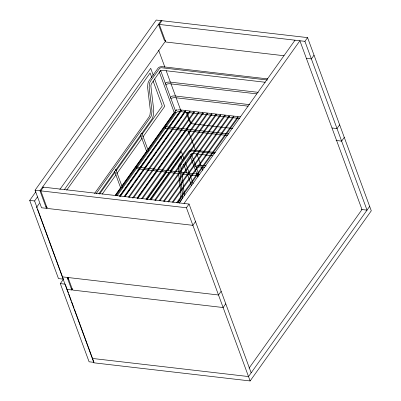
<?xml version="1.0" encoding="UTF-8"?>
<svg xmlns="http://www.w3.org/2000/svg" width="401" height="401" viewBox="0 0 401 401"><rect width="100%" height="100%" fill="white"/><g stroke="black" fill="none" stroke-linecap="round" stroke-linejoin="round"><path stroke-width="0.6" d="M184.38 195.377L182.014 173.703M182.595 195.477L182.199 198.019A6.085 3.213 -83.4 0 1 181.312 200.174M178.31 167.698L178.39 172.114M180.781 197.222L180.961 193.387L178.61 173.939M178.43 167.062L178.575 166.45A6.085 3.213 -83.4 0 1 179.743 163.854L188.686 151.302L190.711 150.014M176.605 110.325C177.518 110.501 176.27 109.323 176.335 110.1M180.706 110.42L181.322 110.791L180.706 110.42L119.688 196.109M185.082 110.927L185.703 111.298L185.082 110.927L124.069 196.615M128.45 197.127L189.503 111.398L190.024 111.553L189.914 111.884M190.079 111.809L129.067 197.498M133.448 198.004L194.48 112.26L194.014 111.869L193.904 112.2M198.224 112.455L198.841 112.826L198.224 112.455L137.212 198.144M202.605 112.962L203.222 113.333L202.605 112.962L141.588 198.65M206.986 113.473L207.603 113.839L206.986 113.473L145.969 199.162M211.367 113.979L211.984 114.35L211.367 113.979L150.35 199.668M215.748 114.486L216.365 114.856L215.748 114.486L154.731 200.174M160.094 200.545L220.756 115.247L220.224 114.927L220.249 115.313M224.505 115.503L225.126 115.874L224.505 115.503L163.493 201.192M228.871 116.069L229.522 116.33L228.871 116.069L167.874 201.703M229.502 116.38L168.49 202.069M173.232 202.069L233.883 116.891L233.362 116.45L233.467 116.891M177.613 202.58L238.284 117.343L237.818 116.952L237.708 117.282M98.852 193.773L151.809 119.348A9.288 4.897 -83.4 0 0 152.886 116.957L153.568 114.15L153.753 110.21L150.921 86.476A2.972 1.569 -83.4 0 1 151.523 83.639L160.595 70.471M146.545 150.721C146.305 151.743 148.55 151.302 148.154 150.42M181.533 169.377A2.972 1.569 -83.4 0 1 182.134 166.841L191.272 153.794L198.996 174.786M47.148 207.317L46.421 208.335L41.539 207.768L35.077 190.199L156.23 20.05L307.567 37.614L371.286 210.801L250.134 380.95L93.914 362.82L36.661 207.202L39.308 203.482M63.358 279.151L58.481 278.585L29.714 200.4L35.879 191.733M161.112 20.616L39.96 190.766L46.421 208.335M43.443 187.142L40.797 190.866L47.258 208.435L192.876 225.332L195.528 221.613M161.949 20.712L159.302 24.436L165.763 42.005L284.003 55.729M37.188 208.019L34.596 200.966L37.499 196.891M59.844 189.488L165.763 40.732M64.27 189.748L150.721 68.335L153.302 75.358M66.691 190.149L150.129 72.972L151.834 77.604M94.546 193.488L148.846 117.222A6.085 3.213 -83.4 0 0 150.014 114.631L150.405 110.806L147.573 87.072L147.964 83.243A6.085 3.213 -83.4 0 1 149.132 80.651L158.26 67.869L159.728 66.937L161.598 66.606L267.728 78.907M96.115 193.668L150.415 117.408A6.085 3.213 -83.4 0 0 151.583 114.816L151.974 110.987L149.142 87.253L149.533 83.428A6.085 3.213 -83.4 0 1 150.701 80.832L159.618 68.315L161.052 67.684L267.417 80.02M99.513 194.114L115.112 172.209M116.2 170.681L141.232 135.528M142.32 133.999L162.27 105.979L153.112 81.082M102.235 194.104L116.034 174.721M116.761 173.698L142.19 137.989M142.916 136.972L164.711 106.36L154.596 78.867M115.287 195.252L120.741 187.598M121.829 186.069L146.896 150.861M147.989 149.332L174.51 112.085M115.308 195.603L121.117 187.442M121.844 186.42L147.267 150.716M147.994 149.698L174.871 111.954M175.598 110.932L176.325 109.914M116.15 195.653L175.498 112.305M136.27 167.869L136.856 167.052L139.959 167.407M165.037 127.473L165.618 126.656L168.721 127.012M117.102 195.788L136.355 168.756M137.443 167.227L165.407 127.949M166.134 126.927L176.305 112.646M119.598 196.365L139.187 168.856M140.275 167.327L167.844 128.611M168.931 127.082L179.813 111.799M120.305 196.48L181.322 110.791M74.506 309.447L93.974 362.354L89.092 361.787L60.325 283.602L63.594 279.016M124.841 196.42L133.548 184.194M134.636 182.666L137.538 178.59M138.626 177.062L141.894 172.48M142.616 171.458L144.069 169.422M145.518 167.382L152.776 157.197M153.498 156.174L156.4 152.099M157.488 150.57L160.756 145.989M161.478 144.967L164.746 140.385M165.468 139.363L168.736 134.781M169.458 133.759L171.638 130.706M174.174 127.137L175.628 125.102M176.35 124.079L179.618 119.498M180.345 118.48L183.608 113.894M184.335 112.876L185.056 111.854M125.052 196.475L185.703 111.298M68.386 277.998L67.724 278.926L68.556 279.026M132.465 198.144L193.843 111.944M66.902 289.402L71.784 289.968L72.511 288.951M137.077 198.274L156.666 170.766M157.392 169.743L185.322 130.52M186.049 129.498L191.127 122.365M137.829 198.51L198.841 112.826M142.571 198.51L203.222 113.333M146.591 199.528L207.603 113.839M147.187 199.492L166.801 171.944M167.528 170.926L181.332 151.543L183.914 158.56M149.909 199.482L169.132 172.48M170.219 170.951L180.741 156.179L182.445 160.811M150.966 200.039L211.984 114.35M155.347 200.545L216.365 114.856M159.112 200.685L220.124 114.997M164.109 201.563L225.126 115.874M172.255 202.209L233.267 116.521M176.635 202.721L237.648 117.032M177.653 202.971L179.463 200.43A6.085 3.213 -83.4 0 0 180.45 198.43M179.162 202.891L295.016 40.185M179.222 203.152L181.031 200.61M184.039 203.457L299.898 40.752L361.998 209.548L249.051 368.173M250.134 380.95L186.415 207.763L189.061 204.044L42.606 187.046M361.421 209.477L367.02 210.129L304.915 41.338L307.567 37.614M314.033 55.183L311.382 58.907L306.404 58.325M221.151 291.261L218.505 294.986L62.285 276.855M339.657 124.836L337.01 128.556L332.028 127.979M225.773 303.813L223.121 307.532L72.621 290.068L68.005 277.517M344.274 137.383L341.627 141.107L336.028 140.455M369.672 206.41L248.515 376.559L92.3 358.429M174.28 111.914L174.31 112.541M120.671 187.072C119.919 188.28 122.947 187.763 122.054 186.811M190.229 151.518L191.858 150.901L214.7 153.553M160.575 70.917L159.708 71.348M191.187 154.119L190.766 154.435M160.611 70.862L162.199 70.3L265.262 82.26M191.227 154.069L192.816 153.503L212.57 155.799M220.745 115.368L220.324 115.368M233.883 116.891L233.547 116.937M176.46 112.455L177.598 111.734L179.087 111.463M195.482 166.731L197.287 165.583L199.081 165.207M165.147 83.258L167.092 82.24L169.322 82.025L258.214 92.34M171.072 98.836L171.162 98.155L170.24 97.568M196.696 168.069L196.219 168.179M115.353 170.32L115.809 169.954L115.673 169.468M170.941 96.671L172.636 96.019L174.435 95.914L249.648 104.646M171.974 98.08L174.275 97.588L248.204 106.17M136.811 168.661L136.315 168.345L136.335 167.508A0.797 0.421 -83.4 0 1 136.616 167.077L136.952 167.112A0.887 0.466 -83.4 0 1 137.042 167.232M197.989 167.152L199.477 166.881L204.746 167.478M165.798 84.982L167.377 83.949L169.162 83.699L256.76 93.864M140.886 133.949L141.683 133.603L141.774 133.072M177.748 109.914L179.543 109.809L240.465 116.876M191.087 149.919L215.447 152.49M175.057 112.596L175.798 112.145L175.703 111.689M199.528 165.197L206.149 165.949M165.803 126.836A0.887 0.466 -83.4 0 0 165.718 126.716L165.377 126.681A0.797 0.421 -83.4 0 0 165.097 127.112L165.077 127.949L165.573 128.265A0.797 0.421 -83.4 0 0 165.683 128.17M304.915 41.338L158.465 24.341L164.375 40.401L165.212 40.501M179.382 111.483L239.648 118.475M187.061 112.596L186.224 112.501L189.733 122.034L190.57 122.135M191.127 123.638L232.796 128.475M169.964 127.157L229.056 134.014M165.342 128.3L227.542 135.518M141.202 167.548L199.673 174.335M136.581 168.696L198.781 175.914M35.077 190.199L186.415 207.763M29.714 200.4L34.596 200.966M45.869 206.831L46.706 206.926M60.325 283.602L65.208 284.174M71.233 288.464L72.07 288.56M186.931 112.23L190.916 123.067M158.611 50.14L164.856 67.112M166.144 70.626L170.455 82.33M170.886 83.503L175.623 96.38M176.054 97.548L180.575 109.839M187.132 127.653L187.773 129.408M188.42 131.167L195.307 149.884M196.816 153.979L201.117 165.678M201.548 166.846L202.841 170.355M160.656 70.586L175.678 111.403M159.367 72.21L174.129 112.325M190.194 155.994L196.826 174.019M197.252 175.182L197.893 176.926M185.207 162.069L189.297 173.187M189.728 174.355L193.172 183.718M183.723 164.285L186.921 172.971M187.347 174.129L191.608 185.708M189.061 204.044L251.166 372.835M141.839 133.192L148.079 150.159M140.545 134.806L146.5 150.992M115.859 169.678L122.099 186.645M114.561 171.292L120.521 187.483M67.167 277.422L71.784 289.968M37.624 209.197L63.142 278.565M65.423 284.76L68.451 292.991M68.882 294.164L71.263 300.63M71.694 301.808L74.075 308.274M181.864 172.485L181.538 169.678M180.109 173.513L182.61 194.831M179.813 171.082L180.144 166.631A6.085 3.213 -83.4 0 1 181.312 164.039"/></g></svg>
